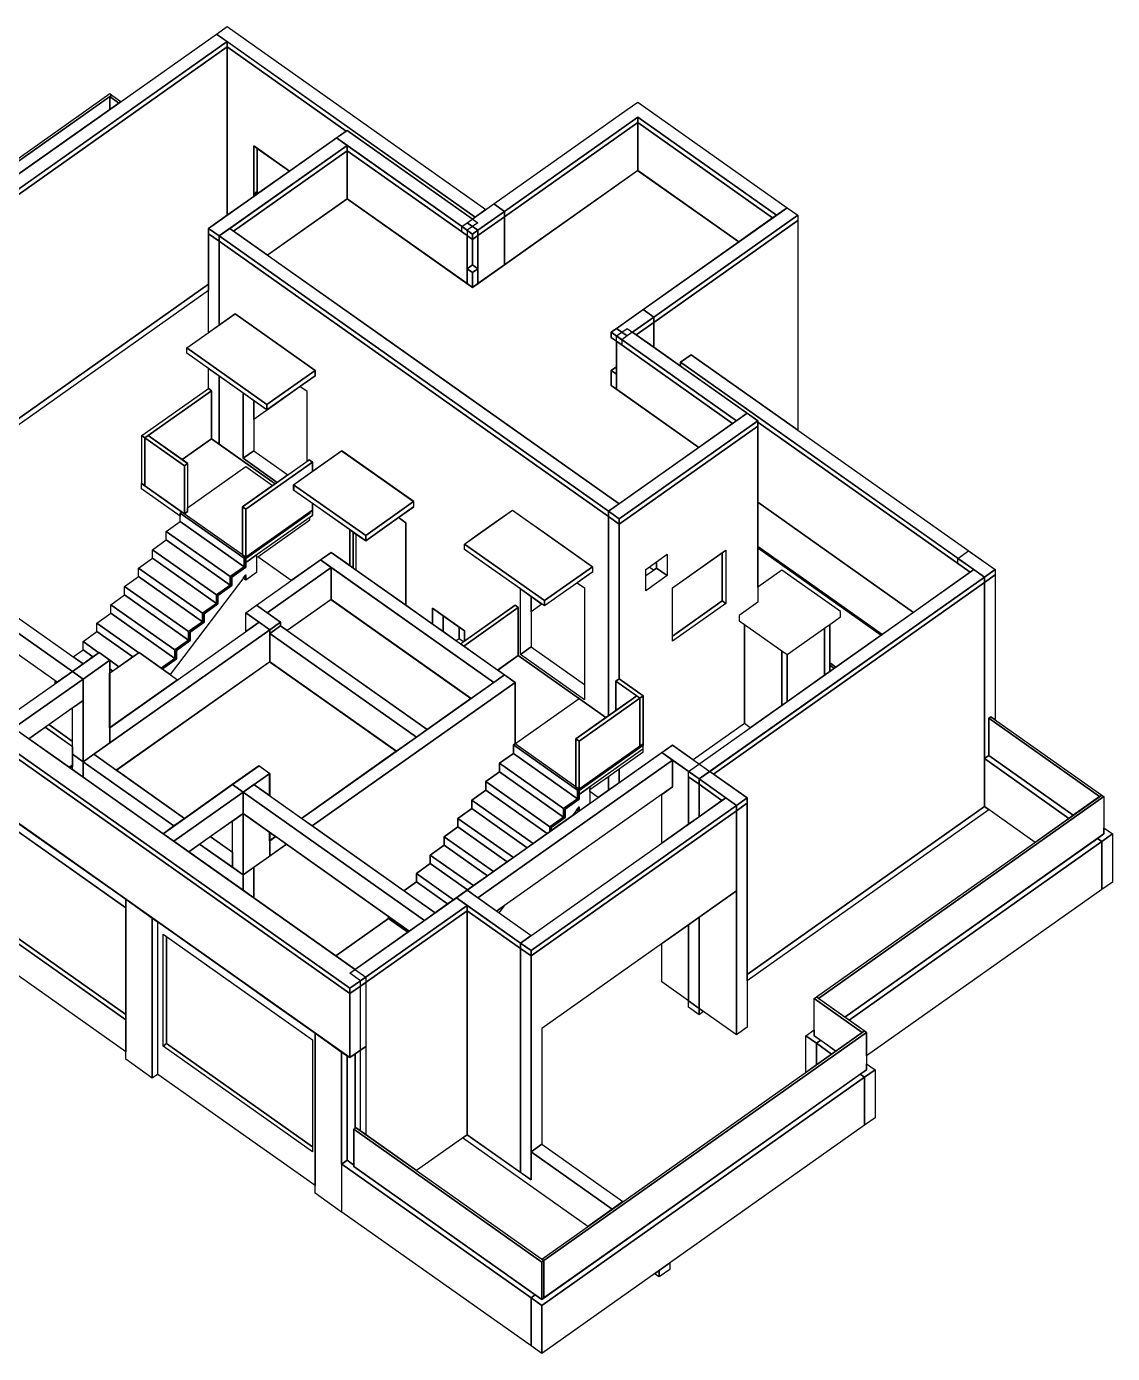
# Model space of a CAD drawing. Extents: x -283 to 36275, y 16165 to 44344.
# Drawn here: x 21879 to 36275, y 16553 to 34144 of the extents above; entities that cross this region are included whole.
import ezdxf

# ---------------------------------------------------------------- set-up
doc = ezdxf.new("R2010")
doc.units = 0
doc.header["$LTSCALE"] = 1000
doc.header["$MEASUREMENT"] = 0
doc.layers.add('AE-FLOR', color=151, linetype='CONTINUOUS')

msp = doc.modelspace()

# ---------------------------------------------------------------- linework, layer by layer
at = {"layer": 'AE-FLOR', "linetype": 'Continuous'}
for points in [[(24395.1838, 34043.6523), (24536.6052, 34143.6523), (27967.1138, 31717.9163), (27825.6925, 31617.9163)], [(20612.1625, 31368.6523), (24395.1838, 34043.6523), (24536.6052, 33943.6523), (20753.5839, 31268.6523)], [(20895.0052, 31368.6523), (24536.6052, 33943.6523), (24536.6052, 33872.9416), (20945.0052, 31333.2969)], [(21248.5583, 31118.6525), (20945.0052, 31333.2969), (24536.6052, 33872.9416), (24536.6052, 31642.1803), (24289.1179, 31467.1804), (24289.1179, 30728.0932), (21248.5583, 28578.0929)], [(26127.5955, 32767.1804), (26113.9916, 32757.5609), (24536.6052, 33872.9416), (24536.6052, 33943.6523), (27825.6925, 31617.9163), (27789.2964, 31592.1804)], [(24536.6052, 33872.9416), (26113.9916, 32757.5609), (25363.9916, 32227.2309), (24890.1586, 32562.2814), (24890.1586, 31892.1803), (24536.6052, 31642.1803)], [(20604.5175, 31574.0581), (22980.9702, 33254.464), (23009.2545, 33234.464), (20632.8018, 31554.0581)], [(20632.8018, 31554.0581), (22980.9702, 33214.464), (22980.9702, 33043.6523), (20753.5839, 31468.6523)], [(22980.9702, 33214.464), (23009.2545, 33234.464), (23130.0366, 33149.0581), (23101.7524, 33129.0581)], [(22980.9702, 33214.464), (23101.7524, 33129.0581), (22980.9702, 33043.6523)], [(29981.3274, 32942.1804), (28213.5604, 31692.1804), (28072.1391, 31792.1804), (29839.906, 33042.1804), (29981.3274, 33142.1804), (31961.2264, 31742.1804), (31819.805, 31642.1804)], [(28213.5604, 31692.1804), (29981.3274, 32942.1804), (29981.3274, 32871.4697), (28213.5604, 31621.4697)], [(29981.3274, 32871.4697), (29981.3274, 32942.1804), (31819.805, 31642.1804), (31769.805, 31606.8251)], [(25986.1741, 32667.1804), (26127.5955, 32767.1804), (27860.007, 31542.1804), (27718.5857, 31442.1804)], [(28213.5604, 31621.4697), (29981.3274, 32871.4697), (29981.3274, 32235.0736), (28508.1883, 31193.4069), (28213.5604, 30985.0736)], [(29981.3274, 32235.0736), (29981.3274, 32871.4697), (31769.805, 31606.8251), (31319.805, 31288.627)], [(24289.1179, 31467.1804), (25986.1741, 32667.1804), (26127.5955, 32567.1804), (24430.5392, 31367.1804)], [(24571.9606, 31467.1804), (26127.5955, 32567.1804), (26127.5955, 32496.4697), (24621.9606, 31431.825)], [(24890.1586, 32562.2814), (24937.5348, 32528.7814), (24937.5348, 31941.8853), (24925.1603, 31950.6354), (24911.7252, 31941.1354), (24911.7252, 31907.4303), (24890.1586, 31892.1803)], [(26127.5955, 32496.4697), (26127.5955, 32567.1804), (27718.5857, 31442.1804), (27718.5857, 31371.4697)], [(24621.9606, 31431.825), (26127.5955, 32496.4697), (26127.5955, 31860.0736), (25071.9606, 31113.627)], [(24937.5348, 31941.8853), (24937.5348, 32528.7814), (25363.9916, 32227.2309), (24948.9934, 31933.7828)], [(26127.5955, 31860.0736), (26127.5955, 32496.4697), (27718.5857, 31371.4697), (27718.5857, 30735.0736)], [(26730, 29940.4726), (25070, 31113.627), (26130, 31860.0736), (27790, 30685.0736), (28215, 30985.0736), (29980, 32235.0736), (31320, 31288.627), (29725, 30160.1714), (29630, 30092.1804), (29630, 30021.4697), (29700, 29971.4697), (29700, 29633.0633), (29630, 29583.0634), (29630, 29385.0752), (30790, 28563.6271), (29735, 27817.1804)], [(26730, 29940.4726), (25070, 31113.627), (26130, 31860.0736), (27790, 30685.0736), (28215, 30985.0736), (29980, 32235.0736), (31320, 31288.627), (29725, 30160.1714), (29630, 30092.1804), (29630, 30021.4697), (29700, 29971.4697), (29700, 29633.0633), (29630, 29583.0634), (29630, 29385.0752), (30790, 28563.6271), (29735, 27817.1804)], [(26730, 29940.4726), (25070, 31113.627), (26130, 31860.0736), (27790, 30685.0736), (28215, 30985.0736), (29980, 32235.0736), (31320, 31288.627), (29725, 30160.1714), (29630, 30092.1804), (29630, 30021.4697), (29700, 29971.4697), (29700, 29633.0633), (29630, 29583.0634), (29630, 29385.0752), (30790, 28563.6271), (29735, 27817.1804)], [(26730, 29940.4726), (25070, 31113.627), (26130, 31860.0736), (27790, 30685.0736), (28215, 30985.0736), (29980, 32235.0736), (31320, 31288.627), (29725, 30160.1714), (29630, 30092.1804), (29630, 30021.4697), (29700, 29971.4697), (29700, 29633.0633), (29630, 29583.0634), (29630, 29385.0752), (30790, 28563.6271), (29735, 27817.1804)], [(26730, 29940.4726), (25070, 31113.627), (26130, 31860.0736), (27790, 30685.0736), (28215, 30985.0736), (29980, 32235.0736), (31320, 31288.627), (29725, 30160.1714), (29630, 30092.1804), (29630, 30021.4697), (29700, 29971.4697), (29700, 29633.0633), (29630, 29583.0634), (29630, 29385.0752), (30790, 28563.6271), (29735, 27817.1804)], [(24911.7254, 31941.1353), (24925.1604, 31950.6353), (24948.9934, 31933.7828), (24935.5584, 31924.2828)], [(24911.7254, 31941.1352), (24935.5584, 31924.2828), (24911.7254, 31907.4303)], [(27718.5857, 31542.1804), (28072.1391, 31792.1804), (28213.5604, 31692.1804), (27860.007, 31442.1804)], [(27860.007, 31442.1804), (28213.5604, 31692.1804), (28213.5604, 31621.4697), (27860.007, 31371.4697)], [(30052.0381, 30392.1804), (31961.2264, 31742.1804), (32102.6477, 31642.1804), (30193.4594, 30292.1804)], [(27647.8751, 31492.1804), (27718.5857, 31542.1804), (27860.0071, 31442.1804), (27789.2964, 31392.1804)], [(27647.8751, 31421.4697), (27647.8751, 31492.1804), (27789.2964, 31392.1804), (27789.2964, 31321.4697)], [(27860.007, 31371.4697), (28213.5604, 31621.4697), (28213.5604, 30985.0736), (27860.007, 30735.0736)], [(30193.4594, 30292.1804), (32102.6477, 31642.1804), (32102.6477, 31571.4697), (30193.4594, 30221.4697)], [(30688.4342, 29793.6522), (30547.0129, 29693.6522), (30547.0129, 29642.1804), (30193.4594, 29892.1804), (30193.4594, 30221.4697), (32102.6477, 31571.4697), (32102.6477, 28793.6523)], [(24289.1179, 31396.4697), (24289.1179, 31467.1804), (24430.5392, 31367.1804), (24430.5392, 31296.4697)], [(24289.1179, 31396.4697), (24430.5392, 31296.4697), (24430.5392, 30183.2969), (24289.1179, 30083.2969)], [(24430.5392, 31367.1804), (24571.9606, 31467.1804), (29733.8399, 27817.1804), (29592.4186, 27717.1804)], [(24430.5392, 31296.4697), (24430.5392, 31367.1804), (29592.4186, 27717.1804), (29592.4186, 27646.4698)], [(27718.5857, 31371.4697), (27789.2964, 31321.4697), (27789.2964, 30983.0635), (27718.5857, 30933.0635)], [(27789.2964, 31392.1804), (27860.0071, 31442.1804), (27860.0071, 31371.4698), (27789.2964, 31321.4697)], [(27789.2964, 30983.0635), (27789.2964, 31321.4697), (27860.007, 31371.4696), (27860.007, 30933.0635)], [(28397.4083, 25804.4639), (28397.4083, 26440.86), (28354.9819, 26470.86), (27683.2303, 25995.86), (27683.2303, 26132.6873), (27258.9663, 26432.6873), (27258.9663, 26222.6367), (26905.4129, 26472.6367), (26905.4129, 27566.5707), (26811.4789, 27632.9921), (27011.4789, 27774.4134), (27011.4789, 27845.1241), (26056.8847, 28520.1241), (25667.9761, 28245.1242), (25667.9761, 28370.86), (25625.5497, 28400.86), (25597.2654, 28380.86), (25597.2654, 29304.7435), (25503.3314, 29371.1649), (25703.3314, 29512.5862), (25703.3314, 29583.2969), (24642.6712, 30333.2969), (24430.5392, 30183.2969), (24430.5392, 31296.4697), (29592.4186, 27646.4698), (29592.4186, 25005.8599), (29559.6117, 24982.662)], [(27718.5857, 30933.0635), (27789.2964, 30983.0635), (27860.007, 30933.0635), (27789.2965, 30883.0633)], [(27718.5857, 30735.0736), (27718.5857, 30933.0634), (27789.2965, 30883.0633), (27789.2965, 30685.0735)], [(27789.2965, 30883.0633), (27860.007, 30933.0633), (27860.007, 30735.0736), (27789.2965, 30685.0737)], [(21248.5583, 28578.0929), (24289.1179, 30728.0932), (24289.1179, 30643.2402), (21248.5583, 28493.2399)], [(24005, 29883.2969), (24645, 30333.2969), (25705, 29583.2969), (25065, 29133.2969)], [(24005, 29883.2969), (24645, 30333.2969), (25705, 29583.2969), (25065, 29133.2969)], [(24005, 29883.2969), (24645, 30333.2969), (25705, 29583.2969), (25065, 29133.2969)], [(24005, 29883.2969), (24645, 30333.2969), (25705, 29583.2969), (25065, 29133.2969)], [(24005, 29883.2969), (24645, 30333.2969), (25705, 29583.2969), (25065, 29133.2969)], [(29698.4847, 30142.1804), (30052.0381, 30392.1804), (30193.4594, 30292.1804), (29839.906, 30042.1804)], [(29910.6167, 30092.1804), (30193.4594, 30292.1804), (30193.4594, 30221.4697), (29960.6167, 30056.8251)], [(29627.7741, 30092.1804), (29698.4847, 30142.1804), (29839.9061, 30042.1804), (29769.1954, 29992.1804)], [(29627.7741, 30021.4697), (29627.7741, 30092.1804), (29769.1954, 29992.1804), (29769.1954, 29921.4697)], [(29698.4847, 30042.1804), (29839.906, 30142.1804), (31430.8962, 29017.1804), (31289.4749, 28917.1804)], [(29960.6167, 30056.8251), (30193.4594, 30221.4697), (30193.4594, 29892.1804)], [(29698.4847, 29971.4697), (29698.4847, 30042.1804), (31289.4749, 28917.1804), (31239.4749, 28881.8251)], [(29698.4847, 29335.0736), (29698.4847, 29971.4697), (31239.4749, 28881.8251), (30789.4749, 28563.6271)], [(24005, 29812.5862), (24005, 29883.2969), (25065, 29133.2969), (25065, 29062.5862)], [(24005, 29812.5862), (24005, 29883.2969), (25065, 29133.2969), (25065, 29062.5862)], [(24005, 29812.5862), (24005, 29883.2969), (25065, 29133.2969), (25065, 29062.5862)], [(24005, 29812.5862), (24005, 29883.2969), (25065, 29133.2969), (25065, 29062.5862)], [(24005, 29812.5862), (24005, 29883.2969), (25065, 29133.2969), (25065, 29062.5862)], [(30547.0129, 29693.6522), (30688.4342, 29793.6522), (34718.9428, 26943.6523), (34577.5215, 26843.6523)], [(24331.5443, 28679.4639), (24331.5443, 29315.86), (24289.1179, 29345.86), (24289.1179, 29612.5862), (24430.5392, 29512.5862), (24430.5392, 28609.4639)], [(25065, 29133.2969), (25705, 29583.2969), (25705, 29512.5862), (25065, 29062.5862)], [(29627.7742, 29583.0634), (29698.4847, 29633.0633), (29698.4847, 29533.0635)], [(29627.7742, 29385.0735), (29627.7742, 29583.0634), (29698.4847, 29533.0635), (29698.4847, 29335.0736)], [(31572.3176, 28897.9416), (31572.3176, 28917.1804), (30547.0129, 29642.1804), (30547.0129, 29693.6522), (34436.1001, 26943.6523), (34386.1001, 26908.2969)], [(24430.5392, 28609.4639), (24430.5392, 29512.5862), (24748.7372, 29287.5862), (24748.7372, 28419.8546), (25200.5747, 28100.3573), (25175.5497, 28082.662)], [(23405.2344, 28720.86), (24289.1179, 29345.86), (24331.5443, 29315.86), (23447.6608, 28690.86)], [(23490.0872, 28720.86), (24331.5443, 29315.86), (24331.5443, 28679.4639), (23940.0872, 28402.662)], [(24748.7372, 29287.5862), (24890.1586, 29187.5862), (24890.1586, 28519.8546), (24748.7372, 28419.8546)], [(24890.1586, 29187.5862), (25066.9353, 29062.5862), (25503.3314, 29371.1649), (25505.5342, 29369.6072), (24890.1586, 28934.471)], [(17960.5122, 28793.6522), (18101.9336, 28893.6522), (22627.4226, 25693.6482), (22486.0012, 25593.6482)], [(29592.4186, 27717.1804), (31430.8962, 29017.1804), (31572.3176, 28917.1804), (29733.8399, 27617.1804)], [(29733.8399, 27617.1804), (31572.3176, 28917.1804), (31572.3176, 28846.4698), (29733.8399, 27546.4698)], [(31572.3176, 27837.2815), (31572.3176, 28897.9416), (34386.1001, 26908.2969), (33636.1001, 26377.9668)], [(17960.5122, 28510.8095), (17960.5122, 28793.6522), (22485.9956, 25593.6522), (22285.9956, 25452.2308)], [(23405.2344, 28084.4639), (23405.2344, 28720.86), (23447.6608, 28690.86), (23447.6608, 28054.4639)], [(23447.6608, 28690.86), (23490.0872, 28720.86), (24013.3462, 28350.86), (23970.9198, 28320.86)], [(23447.6608, 28054.4639), (23447.6608, 28690.86), (23970.9198, 28320.86), (23970.9198, 27684.4639)], [(23970, 27684.4639), (24015, 27714.4639), (24015, 28350.86), (23940, 28402.662), (24330, 28679.4639), (25175, 28082.662), (24740, 27775.86), (24740, 27139.4639)], [(23970, 27684.4639), (24015, 27714.4639), (24015, 28350.86), (23940, 28402.662), (24330, 28679.4639), (25175, 28082.662), (24740, 27775.86), (24740, 27139.4639)], [(23970, 27684.4639), (24015, 27714.4639), (24015, 28350.86), (23940, 28402.662), (24330, 28679.4639), (25175, 28082.662), (24740, 27775.86), (24740, 27139.4639)], [(23970, 27684.4639), (24015, 27714.4639), (24015, 28350.86), (23940, 28402.662), (24330, 28679.4639), (25175, 28082.662), (24740, 27775.86), (24740, 27139.4639)], [(23970, 27684.4639), (24015, 27714.4639), (24015, 28350.86), (23940, 28402.662), (24330, 28679.4639), (25175, 28082.662), (24740, 27775.86), (24740, 27139.4639)], [(29733.8399, 24303.3978), (30052.0381, 24528.3979), (30052.0381, 25270.86), (29733.8399, 25495.8601), (29733.8399, 27546.4698), (31572.3176, 28846.4698), (31572.3176, 26513.0244), (31324.8303, 26338.0244), (31324.8303, 26267.3067), (31395.5409, 26217.3067), (31395.5409, 24903.0932), (30717.1138, 24423.3727), (30440.9465, 24618.6525), (29733.8399, 24118.6521)], [(24748.7372, 28419.8546), (24890.1586, 28519.8546), (25341.996, 28200.3573), (25200.5747, 28100.3573)], [(25420, 28070.1241), (26055, 28520.1241), (27010, 27845.1241), (26375, 27395.1241)], [(25420, 28070.1241), (26055, 28520.1241), (27010, 27845.1241), (26375, 27395.1241)], [(25420, 28070.1241), (26055, 28520.1241), (27010, 27845.1241), (26375, 27395.1241)], [(25420, 28070.1241), (26055, 28520.1241), (27010, 27845.1241), (26375, 27395.1241)], [(25420, 28070.1241), (26055, 28520.1241), (27010, 27845.1241), (26375, 27395.1241)], [(23970.9198, 28320.86), (24013.3462, 28350.86), (24013.3462, 27714.4639), (23970.9198, 27684.4639)], [(24741.6662, 27775.86), (25625.5497, 28400.86), (25667.9761, 28370.86), (24784.0926, 27745.86)], [(24784.0926, 27745.86), (25667.9761, 28370.86), (25667.9761, 28245.1242), (25420.4886, 28070.1241), (25420.4886, 27999.4134), (25667.9761, 27824.4134), (25667.9761, 27734.4639), (24784.0926, 27109.4639)], [(16687.72, 28093.6522), (16899.852, 28243.6522), (26375.0829, 21543.6522), (26162.9508, 21393.6522)], [(23914.3513, 27694.4639), (23935.5645, 27709.4639), (23970.9198, 27684.4639), (24013.3462, 27714.4639), (24013.3462, 27764.4639), (24784.0926, 28309.4639), (25140.1943, 28057.662), (24741.6662, 27775.86), (24741.6662, 27139.4639), (24784.0926, 27109.4639), (24762.8794, 27094.4639)], [(16687.72, 28022.9415), (16687.72, 28093.6522), (26162.9508, 21393.6522), (26162.9508, 21322.9415)], [(16687.72, 27174.4134), (16687.72, 28022.9415), (26162.9508, 21322.9415), (26162.9508, 20474.4134)], [(23405, 28013.7532), (23405, 28084.4639), (23935, 27709.4639), (23915, 27694.4639), (23915, 27653.7532)], [(23405, 28013.7532), (23405, 28084.4639), (23935, 27709.4639), (23915, 27694.4639), (23915, 27653.7532)], [(23405, 28013.7532), (23405, 28084.4639), (23935, 27709.4639), (23915, 27694.4639), (23915, 27653.7532)], [(23405, 28013.7532), (23405, 28084.4639), (23935, 27709.4639), (23915, 27694.4639), (23915, 27653.7532)], [(23405, 28013.7532), (23405, 28084.4639), (23935, 27709.4639), (23915, 27694.4639), (23915, 27653.7532)], [(25420, 27999.4134), (25420, 28070.1241), (26375, 27395.1241), (26375, 27324.4134)], [(25420, 27999.4134), (25420, 28070.1241), (26375, 27395.1241), (26375, 27324.4134)], [(25420, 27999.4134), (25420, 28070.1241), (26375, 27395.1241), (26375, 27324.4134)], [(25420, 27999.4134), (25420, 28070.1241), (26375, 27395.1241), (26375, 27324.4134)], [(25420, 27999.4134), (25420, 28070.1241), (26375, 27395.1241), (26375, 27324.4134)], [(24942.9776, 27115.7465), (25632.6207, 27603.3979), (25632.6207, 27638.7532), (25667.9761, 27663.7532), (25667.9761, 27824.4134), (26162.9508, 27474.4134), (26162.9508, 26997.6367), (25915.4634, 27172.6368), (25388.9943, 26800.3669)], [(26375, 27395.1241), (27010, 27845.1241), (27010, 27774.4134), (26375, 27324.4134)], [(26375, 27395.1241), (27010, 27845.1241), (27010, 27774.4134), (26375, 27324.4134)], [(26375, 27395.1241), (27010, 27845.1241), (27010, 27774.4134), (26375, 27324.4134)], [(26375, 27395.1241), (27010, 27845.1241), (27010, 27774.4134), (26375, 27324.4134)], [(26375, 27395.1241), (27010, 27845.1241), (27010, 27774.4134), (26375, 27324.4134)], [(31572.3176, 27250.3854), (31572.3176, 27837.2815), (33636.1001, 26377.9668), (33221.1019, 26084.5188)], [(23663.4829, 25638.2507), (23843.6406, 25765.6414), (23843.6406, 25878.7785), (24027.4884, 26008.7785), (24027.4884, 26121.9156), (24211.3361, 26251.9156), (24211.3361, 26365.0526), (24395.1839, 26495.0526), (24395.1839, 26608.1897), (24579.0316, 26738.1897), (24579.0316, 26851.3268), (24762.8794, 26981.3268), (24762.8794, 27094.4639), (25632.6207, 27709.4639), (25632.6207, 27688.2507), (24784.0926, 27088.2507), (24784.0926, 26975.1136), (24600.2448, 26845.1136), (24600.2448, 26731.9765), (24416.3971, 26601.9765), (24416.3971, 26488.8394), (24232.5493, 26358.8394), (24232.5493, 26245.7024), (24048.7016, 26115.7024), (24048.7016, 26002.5653), (23864.8538, 25872.5653), (23864.8538, 25759.4282), (23681.006, 25629.4282), (23681.006, 25625.86)], [(23914.3513, 27581.3268), (23914.3513, 27694.4639), (24762.8794, 27094.4639), (24762.8794, 26981.3268)], [(24741.6662, 27139.4639), (24741.6662, 27775.86), (24784.0926, 27745.86), (24784.0926, 27109.4639)], [(24785, 27109.4639), (25670, 27734.4639), (25670, 27663.7532), (24785, 27038.7532)], [(24785, 27109.4639), (25670, 27734.4639), (25670, 27663.7532), (24785, 27038.7532)], [(24785, 27109.4639), (25670, 27734.4639), (25670, 27663.7532), (24785, 27038.7532)], [(24785, 27109.4639), (25670, 27734.4639), (25670, 27663.7532), (24785, 27038.7532)], [(24785, 27109.4639), (25670, 27734.4639), (25670, 27663.7532), (24785, 27038.7532)], [(26210.3269, 26964.1367), (26210.3269, 27440.9134), (26375.0828, 27324.4134), (26811.4789, 27632.9921), (26905.4129, 27566.5707), (26905.4129, 26472.6367)], [(28425.6924, 25819.8547), (28425.6924, 26687.5863), (28001.3968, 26987.6086), (27683.2303, 27212.5863), (27683.2303, 27283.2969), (27853.0366, 27403.3681), (28135.5707, 27603.1499), (28319.6264, 27733.2969), (28488.827, 27613.6541), (28779.2458, 27408.297), (29370.6442, 26990.1151), (29380.2866, 26983.2969), (29380.2866, 26912.5863), (29333.1975, 26879.2892), (29180.2866, 26771.1649), (29274.2206, 26704.7436), (29274.2206, 25219.8547)], [(27685, 27283.2969), (28320, 27733.2969), (29380, 26983.2969), (28745, 26533.2969)], [(27685, 27283.2969), (28320, 27733.2969), (29380, 26983.2969), (28745, 26533.2969)], [(27685, 27283.2969), (28320, 27733.2969), (29380, 26983.2969), (28745, 26533.2969)], [(27685, 27283.2969), (28320, 27733.2969), (29380, 26983.2969), (28745, 26533.2969)], [(27685, 27283.2969), (28320, 27733.2969), (29380, 26983.2969), (28745, 26533.2969)], [(29592.4186, 27646.4698), (29592.4186, 27717.1804), (29733.8399, 27617.1804), (29733.8399, 27546.4698)], [(29592.4186, 27646.4698), (29733.8399, 27546.4698), (29733.8399, 25495.8601), (29691.4135, 25465.8601), (29691.4135, 25075.8599), (29592.4186, 25005.8599)], [(23730.5035, 27451.3268), (23914.3513, 27581.3268), (24762.8794, 26981.3268), (24579.0316, 26851.3268)], [(23730.5035, 27338.1897), (23730.5035, 27451.3268), (24579.0316, 26851.3268), (24579.0316, 26738.1897)], [(26162.9508, 26997.6367), (26162.9508, 27474.4134), (26210.3269, 27440.9134), (26210.3269, 26964.1367)], [(23546.6557, 27208.1897), (23730.5035, 27338.1897), (24579.0316, 26738.1897), (24395.1839, 26608.1897)], [(26210.3269, 26964.1367), (26210.3269, 27440.9134), (26245.6823, 27415.9134), (26245.6823, 26939.1367)], [(27685, 27212.5863), (27685, 27283.2969), (28745, 26533.2969), (28745, 26462.5863)], [(27685, 27212.5863), (27685, 27283.2969), (28745, 26533.2969), (28745, 26462.5863)], [(27685, 27212.5863), (27685, 27283.2969), (28745, 26533.2969), (28745, 26462.5863)], [(27685, 27212.5863), (27685, 27283.2969), (28745, 26533.2969), (28745, 26462.5863)], [(27685, 27212.5863), (27685, 27283.2969), (28745, 26533.2969), (28745, 26462.5863)], [(23362.808, 26965.0526), (23546.6557, 27095.0526), (24395.1839, 26495.0526), (24211.3361, 26365.0526)], [(23546.6557, 27095.0526), (23546.6557, 27208.1897), (24395.1839, 26608.1897), (24395.1839, 26495.0526)], [(23681.006, 25625.86), (23681.006, 25629.4282), (23864.8538, 25759.4282), (23864.8538, 25872.5653), (24048.7016, 26002.5653), (24048.7016, 26115.7024), (24232.5493, 26245.7024), (24232.5493, 26358.8394), (24416.3971, 26488.8394), (24416.3971, 26601.9765), (24600.2448, 26731.9765), (24600.2448, 26845.1136), (24784.0926, 26975.1136), (24784.0926, 27038.7532), (24925.514, 27138.7532), (24925.514, 26905.408), (24784.0926, 26805.408), (24784.0926, 26875.4812), (23784.0813, 25552.9748)], [(23681.006, 25625.86), (23681.006, 25629.4282), (23864.8538, 25759.4282), (23864.8538, 25872.5653), (24048.7016, 26002.5653), (24048.7016, 26115.7024), (24232.5493, 26245.7024), (24232.5493, 26358.8394), (24416.3971, 26488.8394), (24416.3971, 26601.9765), (24600.2448, 26731.9765), (24600.2448, 26845.1136), (24784.0926, 26975.1136), (24784.0926, 27038.7532), (24925.514, 27138.7532), (24925.514, 26905.408), (24784.0926, 26805.408), (24784.0926, 26875.4812), (23784.0813, 25552.9748)], [(23681.006, 25625.86), (23681.006, 25629.4282), (23864.8538, 25759.4282), (23864.8538, 25872.5653), (24048.7016, 26002.5653), (24048.7016, 26115.7024), (24232.5493, 26245.7024), (24232.5493, 26358.8394), (24416.3971, 26488.8394), (24416.3971, 26601.9765), (24600.2448, 26731.9765), (24600.2448, 26845.1136), (24784.0926, 26975.1136), (24784.0926, 27038.7532), (24925.514, 27138.7532), (24925.514, 26905.408), (24784.0926, 26805.408), (24784.0926, 26875.4812), (23784.0813, 25552.9748)], [(23681.006, 25625.86), (23681.006, 25629.4282), (23864.8538, 25759.4282), (23864.8538, 25872.5653), (24048.7016, 26002.5653), (24048.7016, 26115.7024), (24232.5493, 26245.7024), (24232.5493, 26358.8394), (24416.3971, 26488.8394), (24416.3971, 26601.9765), (24600.2448, 26731.9765), (24600.2448, 26845.1136), (24784.0926, 26975.1136), (24784.0926, 27038.7532), (24925.514, 27138.7532), (24925.514, 26905.408), (24784.0926, 26805.408), (24784.0926, 26875.4812), (23784.0813, 25552.9748)], [(23681.006, 25625.86), (23681.006, 25629.4282), (23864.8538, 25759.4282), (23864.8538, 25872.5653), (24048.7016, 26002.5653), (24048.7016, 26115.7024), (24232.5493, 26245.7024), (24232.5493, 26358.8394), (24416.3971, 26488.8394), (24416.3971, 26601.9765), (24600.2448, 26731.9765), (24600.2448, 26845.1136), (24784.0926, 26975.1136), (24784.0926, 27038.7532), (24925.514, 27138.7532), (24925.514, 26905.408), (24784.0926, 26805.408), (24784.0926, 26875.4812), (23784.0813, 25552.9748)], [(25774.042, 27072.6368), (25915.4634, 27172.6368), (28213.5604, 25547.6367), (28072.1391, 25447.6367)], [(30087.3933, 26947.9416), (30370.236, 27147.9416), (30370.236, 26865.1343), (30087.3933, 26665.1343)], [(30228.8147, 26965.1343), (30228.8147, 27047.9416), (30370.236, 27147.9416), (30370.236, 26865.1343)], [(30440.9467, 26702.9669), (31148.0535, 27202.9669), (31148.0535, 26495.8955), (30440.9467, 25995.8955)], [(30440.9467, 26702.9669), (31100.6774, 27169.4669), (31100.6774, 26529.3955), (30440.9467, 26062.8955)], [(31100.6774, 26529.3955), (31100.6774, 27169.4669), (31148.0535, 27202.9669), (31148.0535, 26495.8955)], [(31572.3176, 27231.3854), (31572.3176, 27250.3854), (33221.1019, 26084.5188), (33207.6669, 26075.0188)], [(32526.9117, 25707.8926), (32526.9117, 26217.3067), (32668.3331, 26317.3067), (32668.3331, 26388.0245), (31890.5157, 26938.0244), (31572.3176, 26713.0244), (31572.3176, 27231.3854), (33207.6669, 26075.0188), (32607.6919, 25650.7724)], [(34223.9678, 27093.6525), (34365.3891, 27193.6525), (34718.9425, 26943.6525), (34577.5212, 26843.6525)], [(34223.9678, 27022.9418), (34223.9678, 27093.6525), (34436.1001, 26943.6523), (34386.1001, 26908.2969)], [(23362.808, 26851.9156), (23362.808, 26965.0526), (24211.3361, 26365.0526), (24211.3361, 26251.9156)], [(24925.5139, 26472.6367), (25774.042, 27072.6368), (25915.4634, 26972.6368), (25066.9352, 26372.6367)], [(25243.7129, 26198.1387), (25243.7119, 26247.6367), (25066.9352, 26372.6367), (25915.4634, 26972.6368), (25915.4634, 26548.3727), (25331.9353, 26135.756)], [(25915.4634, 26548.3727), (25915.4634, 26972.6368), (28072.1391, 25447.6367), (27772.1391, 25235.5047)], [(28745, 26533.2969), (29380, 26983.2969), (29380, 26912.5863), (28745, 26462.5863)], [(28745, 26533.2969), (29380, 26983.2969), (29380, 26912.5863), (28745, 26462.5863)], [(28745, 26533.2969), (29380, 26983.2969), (29380, 26912.5863), (28745, 26462.5863)], [(28745, 26533.2969), (29380, 26983.2969), (29380, 26912.5863), (28745, 26462.5863)], [(28745, 26533.2969), (29380, 26983.2969), (29380, 26912.5863), (28745, 26462.5863)], [(30087.3933, 26865.1343), (30228.8147, 26965.1343), (30370.236, 26865.1343), (30087.3933, 26665.1343)], [(30130.9012, 26978.7063), (30228.8147, 27047.9416), (30228.8147, 26965.1343), (30189.4549, 26937.3027)], [(30653.0788, 24268.6523), (34436.1001, 26943.6523), (34577.5215, 26843.6523), (30794.5002, 24168.6523)], [(34577.5212, 26843.6525), (34718.9425, 26943.6525), (34718.9425, 26872.9414), (34577.5215, 26772.9416)], [(34577.5215, 26843.6523), (34718.9428, 26943.6523), (34718.9428, 26872.9416), (34577.5215, 26772.9416)], [(23178.9602, 26721.9156), (23362.808, 26851.9156), (24211.3361, 26251.9156), (24027.4884, 26121.9156)], [(24749.567, 26829.8213), (24784.0926, 26875.4812), (24784.0926, 26805.408)], [(24749.567, 26829.8213), (24784.0926, 26875.4812), (24784.0926, 26805.408)], [(24749.567, 26829.8213), (24784.0926, 26875.4812), (24784.0926, 26805.408)], [(24749.567, 26829.8213), (24784.0926, 26875.4812), (24784.0926, 26805.408)], [(24749.567, 26829.8213), (24784.0926, 26875.4812), (24784.0926, 26805.408)], [(30935.9215, 24268.6523), (34577.5215, 26843.6523), (34577.5215, 26772.9416), (30985.9215, 24233.2969)], [(31430.8963, 23918.6523), (30985.9215, 24233.2969), (34577.5215, 26772.9416), (34577.5215, 23803.0931), (31430.8963, 21578.0931)], [(34577.5215, 26772.9416), (34718.9428, 26872.9416), (34718.9428, 24954.464), (34662.3743, 24994.464), (34634.09, 24974.464), (34634.09, 24479.4892), (34577.5215, 24439.4892)], [(22995.1125, 26478.7785), (23178.9602, 26608.7785), (24027.4884, 26008.7785), (23843.6406, 25878.7785)], [(23178.9602, 26608.7785), (23178.9602, 26721.9156), (24027.4884, 26121.9156), (24027.4884, 26008.7785)], [(28425.6924, 26687.5863), (28567.1138, 26587.5863), (28567.1138, 25919.8547), (28425.6924, 25819.8547)], [(28567.1138, 26587.5863), (28710.738, 26486.0286), (28567.1138, 26384.471)], [(22995.1125, 26365.6414), (22995.1125, 26478.7785), (23843.6406, 25878.7785), (23843.6406, 25765.6414)], [(24784.0925, 26372.6367), (24925.5138, 26472.6367), (25243.7119, 26247.6367), (25102.2906, 26147.6367)], [(25330, 26135.756), (25915, 26548.3727), (27770, 25235.5047), (27190, 24822.888)], [(25330, 26135.756), (25915, 26548.3727), (27770, 25235.5047), (27190, 24822.888)], [(25330, 26135.756), (25915, 26548.3727), (27770, 25235.5047), (27190, 24822.888)], [(25330, 26135.756), (25915, 26548.3727), (27770, 25235.5047), (27190, 24822.888)], [(25330, 26135.756), (25915, 26548.3727), (27770, 25235.5047), (27190, 24822.888)], [(27258.9663, 26222.6367), (27258.9663, 26432.6873), (27400.3876, 26332.6873), (27400.3876, 26122.6367)], [(27631.4537, 25959.2484), (28354.9819, 26470.86), (28397.4083, 26440.86), (27673.8801, 25929.2484)], [(27673.8801, 25929.2484), (28397.4083, 26440.86), (28397.4083, 25804.4639), (28123.8801, 25611.0503)], [(30440.9467, 26062.8955), (31100.6774, 26529.3955), (31148.0535, 26495.8955), (30440.9467, 25995.8955)], [(23369.879, 25845.8601), (23366.1889, 25843.2507), (22811.2647, 26235.6414), (22995.1125, 26365.6414), (23843.6406, 25765.6414), (23663.4829, 25638.2507)], [(22811.2647, 26122.5043), (22811.2647, 26235.6414), (23366.1889, 25843.2507), (23286.1889, 25786.6822)], [(22980.9755, 24847.6404), (24960.8692, 26247.6367), (25102.2906, 26147.6367), (22980.9755, 24647.6404)], [(24784.0925, 26372.6367), (24960.8692, 26247.6367), (24784.0925, 26122.6367)], [(25102.2906, 26147.6367), (25243.7119, 26247.6367), (25243.7119, 26198.138), (25102.2915, 26098.1387), (25102.2915, 25723.3733)], [(27400.3876, 26122.6367), (27400.3876, 26332.6873), (27612.5197, 26182.6873), (27612.5197, 26028.0931), (27573.3061, 26000.3649)], [(31395.5409, 24903.0931), (31395.5409, 26217.3067), (31890.5156, 25867.3067), (31890.5156, 25143.6522), (31472.9273, 24848.3727)], [(32456.2011, 26167.3067), (32526.9117, 26217.3067), (32526.9117, 25593.6522), (32456.2011, 25543.6522)], [(22980.9755, 25742.5007), (22980.9755, 25743.6486), (22839.5541, 25843.6486), (22838.7424, 25843.0746), (22627.4169, 25992.5043), (22811.2647, 26122.5043), (23286.1889, 25786.6822), (23102.3411, 25656.6822)], [(22768.8382, 24497.6367), (25102.2906, 26147.6367), (25102.2906, 25723.3727), (23068.8382, 24285.5047)], [(25102.2915, 26098.1387), (25243.7129, 26198.1387), (27188.611, 24822.888), (27047.1896, 24722.888)], [(25102.2915, 26098.1387), (25243.7129, 26198.1387), (27188.611, 24822.888), (27047.1896, 24722.888)], [(25102.2915, 26098.1387), (25243.7129, 26198.1387), (27188.611, 24822.888), (27047.1896, 24722.888)], [(25102.2915, 26098.1387), (25243.7129, 26198.1387), (27188.611, 24822.888), (27047.1896, 24722.888)], [(25102.2915, 26098.1387), (25243.7129, 26198.1387), (27188.611, 24822.888), (27047.1896, 24722.888)], [(25102.2915, 25723.3721), (25102.2915, 26098.1387), (27047.1896, 24722.888), (26782.1896, 24535.5047)], [(27612.5197, 26028.0931), (27612.5197, 26182.6873), (27683.2303, 26132.6873), (27683.2303, 25995.86), (27670.6673, 25986.9765)], [(31961.2263, 25817.3067), (32456.2011, 26167.3067), (32456.2011, 25543.6522), (31961.2263, 25193.6522)], [(22496.0966, 25786.5097), (22627.4169, 25879.3672), (22758.7424, 25786.5061), (22627.4221, 25693.6486)], [(22627.4169, 25879.3672), (22627.4169, 25992.5043), (22838.7424, 25843.0746), (22758.7424, 25786.5061)], [(28425.6924, 25819.8547), (28567.1138, 25919.8547), (29274.2206, 25419.8547), (29274.2206, 25219.8547)], [(31890.5156, 25867.3067), (31961.2263, 25817.3067), (31961.2263, 25193.6522), (31890.5156, 25143.6522)], [(22486.0007, 25593.6486), (22839.5541, 25843.6486), (22980.9755, 25743.6486), (22627.4221, 25493.6486)], [(22627.4221, 25493.6486), (22980.9755, 25743.6486), (22980.9755, 24647.6404), (22627.4221, 24397.6404)], [(22980, 25570.8637), (23370, 25845.8601), (23880, 25484.2484), (22980, 24847.6404)], [(22980, 25570.8637), (23370, 25845.8601), (23880, 25484.2484), (22980, 24847.6404)], [(22980, 25570.8637), (23370, 25845.8601), (23880, 25484.2484), (22980, 24847.6404)], [(22980, 25570.8637), (23370, 25845.8601), (23880, 25484.2484), (22980, 24847.6404)], [(22980, 25570.8637), (23370, 25845.8601), (23880, 25484.2484), (22980, 24847.6404)], [(22980.9755, 25629.3636), (22980.9755, 25742.5007), (23102.3411, 25656.6822), (23022.3411, 25600.1137)], [(23070, 24285.5047), (25100, 25723.3733), (25215, 25643.3727), (26780, 24535.5047), (25525, 23645.6445), (25100, 23943.6486), (25100, 24243.6486), (24960, 24343.6486), (24605, 24093.6486), (23975, 23645.6405)], [(23070, 24285.5047), (25100, 25723.3733), (25215, 25643.3727), (26780, 24535.5047), (25525, 23645.6445), (25100, 23943.6486), (25100, 24243.6486), (24960, 24343.6486), (24605, 24093.6486), (23975, 23645.6405)], [(23070, 24285.5047), (25100, 25723.3733), (25215, 25643.3727), (26780, 24535.5047), (25525, 23645.6445), (25100, 23943.6486), (25100, 24243.6486), (24960, 24343.6486), (24605, 24093.6486), (23975, 23645.6405)], [(23070, 24285.5047), (25100, 25723.3733), (25215, 25643.3727), (26780, 24535.5047), (25525, 23645.6445), (25100, 23943.6486), (25100, 24243.6486), (24960, 24343.6486), (24605, 24093.6486), (23975, 23645.6405)], [(23070, 24285.5047), (25100, 25723.3733), (25215, 25643.3727), (26780, 24535.5047), (25525, 23645.6445), (25100, 23943.6486), (25100, 24243.6486), (24960, 24343.6486), (24605, 24093.6486), (23975, 23645.6405)], [(28355, 24634.464), (28355, 25447.6367), (28125, 25611.0503), (28395, 25804.4639), (29560, 24982.662), (29160, 24700.86), (29160, 24064.4639)], [(28355, 24634.464), (28355, 25447.6367), (28125, 25611.0503), (28395, 25804.4639), (29560, 24982.662), (29160, 24700.86), (29160, 24064.4639)], [(28355, 24634.464), (28355, 25447.6367), (28125, 25611.0503), (28395, 25804.4639), (29560, 24982.662), (29160, 24700.86), (29160, 24064.4639)], [(28355, 24634.464), (28355, 25447.6367), (28125, 25611.0503), (28395, 25804.4639), (29560, 24982.662), (29160, 24700.86), (29160, 24064.4639)], [(28355, 24634.464), (28355, 25447.6367), (28125, 25611.0503), (28395, 25804.4639), (29560, 24982.662), (29160, 24700.86), (29160, 24064.4639)], [(32526.9117, 25677.3926), (32526.9117, 25707.8926), (32607.6919, 25650.7724), (32586.1251, 25635.5224)], [(21566.7568, 24943.6522), (22485.9956, 25593.6522), (22627.417, 25493.6522), (21708.1782, 24843.6522)], [(22980.9755, 25629.3636), (23022.3411, 25600.1137), (22980.9755, 25570.8637)], [(25523.7372, 23645.6445), (28213.5604, 25547.6367), (28354.9818, 25447.6367), (25665.1586, 23545.6445)], [(32526.9117, 25677.3926), (32586.1251, 25635.5224), (32526.9117, 25593.6522)], [(21708.1782, 24843.6522), (22627.417, 25493.6522), (22627.417, 25210.8095), (21908.1782, 24702.2308)], [(22259.7214, 25470.8095), (22285.9956, 25452.2308), (22259.7214, 25433.6522)], [(22486.0007, 24497.6331), (22486.0007, 25110.8131), (22627.417, 25210.8095), (22627.417, 25493.5426), (22627.4221, 25493.6486), (22627.4221, 24397.6331)], [(25665.1586, 23545.6445), (28354.9818, 25447.6367), (28354.9818, 24634.4639), (28333.7687, 24619.4639), (28333.7687, 24506.3268), (28149.9209, 24376.3268), (28149.9209, 24263.1897), (27966.0731, 24133.1897), (27966.0731, 24020.0526), (27782.2254, 23890.0526), (27782.2254, 23776.9156), (27598.3776, 23646.9156), (27598.3776, 23533.7785), (27414.5298, 23403.7785), (27414.5298, 23290.6414), (27230.6821, 23160.6414), (27230.6821, 23047.5043), (27046.8343, 22917.5043), (27046.8343, 22804.3672), (26880.1586, 22686.5097)], [(29691.4135, 25465.8601), (29733.8399, 25495.8601), (30052.0381, 25270.86), (30009.6117, 25240.86)], [(29691.4135, 25465.8601), (29967.1853, 25270.86), (29691.4135, 25075.8599)], [(28333.7687, 24619.4639), (29203.51, 25234.4639), (29559.6117, 24982.662), (29161.0836, 24700.86), (29161.0836, 24064.4639), (29203.51, 24034.4639), (29182.2968, 24019.4639)], [(29161.0836, 24700.86), (29967.1853, 25270.86), (30009.6117, 25240.86), (29203.51, 24670.86)], [(29203.51, 24670.86), (30009.6117, 25240.86), (30009.6117, 24604.4639), (29203.51, 24034.4639)], [(30009.6117, 25240.86), (30052.0381, 25270.86), (30052.0381, 24634.4639), (30009.6117, 24604.4639)], [(19798.9898, 24862.2814), (19798.9898, 23377.3925), (19728.2791, 23427.3925), (19728.2791, 25024.4134), (22033.6615, 23394.2619), (23193.1023, 22574.4134), (23193.1023, 22462.2814)], [(22175, 24890.8347), (22485, 25110.8131), (22485, 24670.8564)], [(22175, 24890.8347), (22485, 25110.8131), (22485, 24670.8564)], [(22175, 24890.8347), (22485, 25110.8131), (22485, 24670.8564)], [(22175, 24890.8347), (22485, 25110.8131), (22485, 24670.8564)], [(22175, 24890.8347), (22485, 25110.8131), (22485, 24670.8564)], [(34634.09, 24974.464), (34662.3743, 24994.464), (36133.1564, 23954.464), (36104.8721, 23934.464)], [(19846.4468, 23410.8353), (19846.366, 23410.8925), (19846.366, 24828.7814), (23087.3356, 22537.0698), (23193.1023, 22462.2814), (23193.1023, 21044.3925)], [(21908.1782, 24702.2308), (22124.9043, 24855.4794), (22486.0007, 24600.1457), (22486.0007, 24497.6404), (22485.9955, 24353.093), (22443.9645, 24323.3726)], [(22125, 24855.4794), (22175, 24890.8347), (22485, 24670.8564), (22485, 24600.1457)], [(22125, 24855.4794), (22175, 24890.8347), (22485, 24670.8564), (22485, 24600.1457)], [(22125, 24855.4794), (22175, 24890.8347), (22485, 24670.8564), (22485, 24600.1457)], [(22125, 24855.4794), (22175, 24890.8347), (22485, 24670.8564), (22485, 24600.1457)], [(22125, 24855.4794), (22175, 24890.8347), (22485, 24670.8564), (22485, 24600.1457)], [(34634.09, 24479.4892), (34634.09, 24974.464), (36104.8721, 23934.464), (35754.8721, 23686.9766)], [(28814.6013, 23533.1897), (28998.449, 23663.1897), (28998.449, 23776.3268), (29182.2968, 23906.3268), (29182.2968, 24019.4639), (30052.0381, 24634.4639), (30052.0381, 24613.2507), (29203.51, 24013.2507), (29203.51, 23900.1136), (29019.6622, 23770.1136), (29019.6622, 23656.9765), (28835.8145, 23526.9765), (28835.8145, 23483.6522), (28814.6013, 23468.6522)], [(29161.0836, 24064.4639), (29161.0836, 24700.86), (29203.51, 24670.86), (29203.51, 24034.4639)], [(29205, 24034.4639), (30050, 24634.4639), (30050, 24563.7532), (29205, 23963.7532)], [(29205, 24034.4639), (30050, 24634.4639), (30050, 24563.7532), (29205, 23963.7532)], [(29205, 24034.4639), (30050, 24634.4639), (30050, 24563.7532), (29205, 23963.7532)], [(29205, 24034.4639), (30050, 24634.4639), (30050, 24563.7532), (29205, 23963.7532)], [(29205, 24034.4639), (30050, 24634.4639), (30050, 24563.7532), (29205, 23963.7532)], [(22485.9955, 24293.6523), (22485.9955, 24497.6367), (22627.4169, 24397.6367), (22627.4169, 24193.6523)], [(22627.4169, 24397.6367), (22768.8434, 24497.6331), (23973.7429, 23645.6405), (23832.3215, 23545.6405)], [(27718.5858, 22693.6522), (30299.5255, 24518.6521), (30440.9468, 24418.6521), (27860.0072, 22593.6522)], [(28149.9209, 24376.3268), (28333.7687, 24506.3268), (29182.2968, 23906.3268), (28998.449, 23776.3268)], [(28333.7687, 24506.3268), (28333.7687, 24619.4639), (29182.2968, 24019.4639), (29182.2968, 23906.3268)], [(30299.5251, 24518.6525), (30440.9465, 24618.6525), (30935.9212, 24268.6525), (30794.4998, 24168.6525)], [(34577.5215, 24439.4892), (34634.09, 24479.4892), (35754.8721, 23686.9766), (35698.3036, 23646.9766)], [(22443.9645, 24323.3726), (22485.9955, 24353.093), (22485.9955, 24331.8798), (22458.9645, 24312.766)], [(22627.4169, 24193.6523), (22627.4169, 24397.6367), (23832.3215, 23545.6405), (23688.0827, 23443.6482)], [(24607.3211, 24093.6486), (24960.8745, 24343.6486), (25102.2958, 24243.6486), (24748.7424, 23993.6486)], [(27860.0072, 22593.6522), (30440.9468, 24418.6521), (30440.9468, 24065.0988), (28110.0072, 22416.8755)], [(28149.9209, 24263.1897), (28149.9209, 24376.3268), (28998.449, 23776.3268), (28998.449, 23663.1897)], [(29592.4186, 24203.3978), (29733.8399, 24303.3978), (29733.8399, 24118.6521), (29592.4186, 24018.6521)], [(30299.5251, 23965.0985), (30440.9468, 24065.0988), (30440.9468, 24418.6521), (30794.4998, 24168.6525), (30794.4998, 24097.9418), (30653.0788, 24197.9416), (30653.0788, 23568.6523), (30299.5251, 23318.652)], [(34577.5216, 23803.093), (34577.5215, 24439.4892), (35698.3036, 23646.9766), (35248.3036, 23328.7785)], [(24748.7424, 23993.6486), (25102.2958, 24243.6486), (25102.2958, 23943.6486), (24890.1643, 24093.6482), (24748.7429, 23993.6482), (24748.7429, 23710.8055), (25102.2958, 23460.8059), (25102.2958, 23147.6404), (24748.7424, 22897.6404)], [(27966.0731, 24133.1897), (28149.9209, 24263.1897), (28998.449, 23663.1897), (28814.6013, 23533.1897)], [(27966.0731, 24020.0526), (27966.0731, 24133.1897), (28814.6013, 23533.1897), (28814.6013, 23468.6522), (28780.2362, 23444.3524)], [(29344.9313, 24003.0931), (29344.9313, 24028.3979), (29592.4186, 24203.3978), (29592.4186, 24018.6521), (29457.6731, 23923.3726)], [(30653.0788, 24197.9416), (30653.0788, 24268.6523), (30794.5002, 24168.6523), (30794.5002, 24097.9416)], [(30653.0788, 24197.9416), (30794.5002, 24097.9416), (30794.5002, 23668.6523), (30653.0788, 23568.6523)], [(30794.5002, 24168.6523), (30935.9215, 24268.6523), (31430.8963, 23918.6523), (31289.4749, 23818.6523)], [(30794.5002, 24097.9416), (30794.5002, 24168.6523), (31148.0536, 23918.6523), (31098.0536, 23883.2969)], [(23688.0827, 23443.6482), (24607.3216, 24093.6482), (24748.7429, 23993.6482), (23829.5041, 23343.6482)], [(23829.5041, 23343.6482), (24748.7429, 23993.6482), (24748.7429, 23710.8055), (24029.5041, 23202.2269)], [(24748.7429, 23993.6482), (24890.1643, 24093.6482), (27294.3217, 22393.6522), (27152.9004, 22293.6522)], [(24748.7429, 23710.8055), (24748.7429, 23993.6482), (27152.9004, 22293.6522), (26952.9003, 22152.2309)], [(27782.2254, 23890.0526), (27966.0731, 24020.0526), (28780.2362, 23444.3524), (28596.3885, 23314.3524)], [(28835.8145, 23526.9765), (29019.6622, 23656.9765), (29019.6622, 23770.1136), (29203.51, 23900.1136), (29203.51, 23963.7532), (29344.9313, 24063.7532), (29344.9313, 23843.6522), (29203.51, 23743.6522), (29203.51, 23800.4812), (29111.1629, 23678.3529), (28835.8145, 23483.6522)], [(28835.8145, 23526.9765), (29019.6622, 23656.9765), (29019.6622, 23770.1136), (29203.51, 23900.1136), (29203.51, 23963.7532), (29344.9313, 24063.7532), (29344.9313, 23843.6522), (29203.51, 23743.6522), (29203.51, 23800.4812), (29111.1629, 23678.3529), (28835.8145, 23483.6522)], [(28835.8145, 23526.9765), (29019.6622, 23656.9765), (29019.6622, 23770.1136), (29203.51, 23900.1136), (29203.51, 23963.7532), (29344.9313, 24063.7532), (29344.9313, 23843.6522), (29203.51, 23743.6522), (29203.51, 23800.4812), (29111.1629, 23678.3529), (28835.8145, 23483.6522)], [(28835.8145, 23526.9765), (29019.6622, 23656.9765), (29019.6622, 23770.1136), (29203.51, 23900.1136), (29203.51, 23963.7532), (29344.9313, 24063.7532), (29344.9313, 23843.6522), (29203.51, 23743.6522), (29203.51, 23800.4812), (29111.1629, 23678.3529), (28835.8145, 23483.6522)], [(28835.8145, 23526.9765), (29019.6622, 23656.9765), (29019.6622, 23770.1136), (29203.51, 23900.1136), (29203.51, 23963.7532), (29344.9313, 24063.7532), (29344.9313, 23843.6522), (29203.51, 23743.6522), (29203.51, 23800.4812), (29111.1629, 23678.3529), (28835.8145, 23483.6522)], [(30794.5002, 24097.9416), (31098.0536, 23883.2969), (30794.5002, 23668.6523)], [(32350.1351, 21279.464), (36133.1564, 23954.464), (36161.4406, 23934.464), (32378.4194, 21259.464)], [(32378.4194, 21259.464), (36161.4406, 23934.464), (36161.4406, 23439.4892), (32728.4194, 21011.9766)], [(27598.3776, 23646.9156), (27782.2254, 23776.9156), (28516.3885, 23257.7839), (28332.5407, 23127.7839)], [(27782.2254, 23776.9156), (27782.2254, 23890.0526), (28596.3885, 23314.3524), (28516.3885, 23257.7839)], [(28425.6925, 21993.6523), (31148.0536, 23918.6523), (31289.4749, 23818.6523), (28567.1138, 21893.6523)], [(28567.1138, 21893.6523), (31289.4749, 23818.6523), (31289.4749, 23747.9416), (28567.1138, 21822.9416)], [(28567.1138, 21822.9416), (31289.4749, 23747.9416), (31289.4749, 22687.2814), (28708.5352, 20862.2814), (28708.5352, 19327.8597), (28567.1138, 19227.8597)], [(29168.9844, 23754.8213), (29203.51, 23800.4812), (29203.51, 23743.6522), (29194.145, 23737.0301)], [(29168.9844, 23754.8213), (29203.51, 23800.4812), (29203.51, 23743.6522), (29194.145, 23737.0301)], [(29168.9844, 23754.8213), (29203.51, 23800.4812), (29203.51, 23743.6522), (29194.145, 23737.0301)], [(29168.9844, 23754.8213), (29203.51, 23800.4812), (29203.51, 23743.6522), (29194.145, 23737.0301)], [(29168.9844, 23754.8213), (29203.51, 23800.4812), (29203.51, 23743.6522), (29194.145, 23737.0301)], [(31289.4749, 23818.6523), (31430.8963, 23918.6523), (31430.8963, 23847.9416), (31289.4749, 23747.9416)], [(31289.4749, 23747.9416), (31430.8963, 23847.9416), (31430.8963, 20878.0931), (31289.4749, 20778.0931)], [(31430.8963, 21578.0931), (34577.5215, 23803.0931), (34637.5216, 23760.6666), (31430.8963, 21493.2401)], [(24315, 23404.2191), (24605, 23610.8052), (24605, 23197.6331)], [(24315, 23404.2191), (24605, 23610.8052), (24605, 23197.6331)], [(24315, 23404.2191), (24605, 23610.8052), (24605, 23197.6331)], [(24315, 23404.2191), (24605, 23610.8052), (24605, 23197.6331)], [(24315, 23404.2191), (24605, 23610.8052), (24605, 23197.6331)], [(24748.7372, 22897.6367), (24607.3211, 22997.6331), (24607.3211, 23610.8052), (24748.7424, 23710.8052), (24748.7424, 22693.6486)], [(27598.3776, 23533.7785), (27598.3776, 23646.9156), (28332.5407, 23127.7839), (28252.5407, 23071.2153)], [(19728.2791, 23003.0931), (19728.2791, 23427.3925), (23193.1023, 20977.3925), (23193.1023, 20553.0931)], [(19798.9898, 23377.3925), (19846.366, 23410.8925), (23193.1023, 21044.3925), (23193.1023, 20977.3925)], [(24173.7429, 23304.2191), (24315.1643, 23404.2191), (24607.3211, 23197.6331), (24607.3211, 22997.6331)], [(25100, 23460.8059), (25180, 23404.2232), (25100, 23347.6404)], [(25100, 23460.8059), (25180, 23404.2232), (25100, 23347.6404)], [(25100, 23460.8059), (25180, 23404.2232), (25100, 23347.6404)], [(25100, 23460.8059), (25180, 23404.2232), (25100, 23347.6404)], [(25100, 23460.8059), (25180, 23404.2232), (25100, 23347.6404)], [(25102.2958, 23347.6404), (25182.3159, 23404.2232), (25323.7372, 23304.2232), (25102.2958, 23147.6404)], [(27414.5298, 23403.7785), (27598.3776, 23533.7785), (28252.5407, 23071.2153), (28068.6929, 22941.2153)], [(27414.5298, 23290.6414), (27414.5298, 23403.7785), (28068.6929, 22941.2153), (27988.6929, 22884.6468)], [(36076.5878, 23379.4892), (36161.4406, 23439.4892), (36161.4406, 23519.4892), (36274.5777, 23439.4892), (36133.1564, 23339.4892)], [(36133.1564, 23339.4892), (36274.5777, 23439.4892), (36274.5777, 22803.0931), (36133.1564, 22703.0931)], [(24029.5041, 23202.2269), (24173.7429, 23304.2191), (24748.7372, 22897.6367), (24748.7372, 22693.6523)], [(24890.1586, 22593.6523), (24890.1586, 22997.6367), (25323.7372, 23304.2232), (26679.1388, 22345.8095), (26679.1388, 22318.0931), (25979.4984, 21823.3727)], [(27230.6821, 23160.6414), (27414.5298, 23290.6414), (27988.6929, 22884.6468), (27804.8452, 22754.6468)], [(32728.4194, 21011.9766), (36076.5878, 23379.4892), (36133.1564, 23339.4892), (32784.9879, 20971.9766)], [(33014.8155, 20809.464), (32784.9879, 20971.9766), (36133.1564, 23339.4892), (36133.1564, 22703.0931), (33014.8155, 20498.0931)], [(27046.8343, 22917.5043), (27230.6821, 23047.5043), (27724.8452, 22698.0782), (27540.9974, 22568.0783)], [(27230.6821, 23047.5043), (27230.6821, 23160.6414), (27804.8452, 22754.6468), (27724.8452, 22698.0782)], [(24748.7372, 22693.6523), (24748.7372, 22897.6367), (24890.1586, 22997.6367), (24890.1586, 22593.6523)], [(27046.8343, 22804.3672), (27046.8343, 22917.5043), (27540.9974, 22568.0783), (27460.9974, 22511.5097)], [(26880.1586, 22686.5097), (27046.8343, 22804.3672), (27460.9974, 22511.5097), (27294.3217, 22393.6522)], [(27577.1644, 22593.6522), (27718.5857, 22693.6522), (28567.1138, 22093.6523), (28425.6925, 21993.6523)], [(23195, 20453.0931), (23195, 22574.4134), (23545, 22324.4134), (23545, 20203.0931)], [(23195, 20453.0931), (23195, 22574.4134), (23545, 22324.4134), (23545, 20203.0931)], [(23195, 20453.0931), (23195, 22574.4134), (23545, 22324.4134), (23545, 20203.0931)], [(23195, 20453.0931), (23195, 22574.4134), (23545, 22324.4134), (23545, 20203.0931)], [(23195, 20453.0931), (23195, 22574.4134), (23545, 22324.4134), (23545, 20203.0931)], [(26162.9508, 21593.6522), (27577.1644, 22593.6522), (27718.5857, 22493.6522), (26304.3722, 21493.6522)], [(30794.5002, 21128.0931), (30794.5002, 22337.2814), (31289.4749, 22687.2814), (31289.4749, 20778.0931)], [(26304.3722, 21493.6522), (27718.5857, 22493.6522), (27718.5857, 22422.9415), (26304.3722, 21422.9415)], [(26304.3722, 19504.4639), (26304.3722, 21422.9415), (27718.5857, 22422.9415), (27718.5857, 19453.0931), (27047.8036, 18978.7785)], [(26679.1388, 22318.0931), (26679.1388, 22345.8095), (26952.9003, 22152.2309), (26933.3018, 22138.3726)], [(27718.5857, 22422.9415), (27718.5857, 22493.6522), (28425.6925, 21993.6523), (28425.6925, 21922.9416)], [(27718.5857, 19453.0931), (27718.5857, 22422.9415), (28425.6925, 21922.9416), (28425.6925, 18953.0931)], [(28110.0072, 22416.8755), (28211.6386, 22488.7398), (28140.8223, 22395.0859)], [(28110.0072, 22416.8755), (28211.6386, 22488.7398), (28140.8223, 22395.0859)], [(28110.0072, 22416.8755), (28211.6386, 22488.7398), (28140.8223, 22395.0859)], [(28110.0072, 22416.8755), (28211.6386, 22488.7398), (28140.8223, 22395.0859)], [(28110.0072, 22416.8755), (28211.6386, 22488.7398), (28140.8223, 22395.0859)], [(23545, 22324.4134), (23615, 22274.4134), (23615, 20253.0931), (23545, 20203.0931)], [(23545, 22324.4134), (23615, 22274.4134), (23615, 20253.0931), (23545, 20203.0931)], [(23545, 22324.4134), (23615, 22274.4134), (23615, 20253.0931), (23545, 20203.0931)], [(23545, 22324.4134), (23615, 22274.4134), (23615, 20253.0931), (23545, 20203.0931)], [(23545, 22324.4134), (23615, 22274.4134), (23615, 20253.0931), (23545, 20203.0931)], [(23617.3664, 20253.0931), (23617.3664, 22274.4134), (24800.3281, 21437.9331), (25033.6615, 21272.9416), (25703.3314, 20799.4134), (25703.3314, 18778.0931)], [(25979.4985, 21823.3726), (26679.1388, 22318.0931), (26933.3018, 22138.3726), (26233.6615, 21643.6522)], [(30299.5251, 21478.0933), (30299.5251, 21987.2812), (30653.0788, 22237.2814), (30653.0788, 21228.0931)], [(30653.0788, 21228.0931), (30653.0788, 22237.2814), (30794.5002, 22337.2814), (30794.5002, 21128.0931)], [(23688.077, 20627.3926), (23688.077, 22112.2814), (25667.976, 20712.2814), (25667.976, 19227.3925)], [(23688.077, 22112.2814), (23735.4532, 22078.7814), (23735.4532, 20660.8925), (23688.077, 20627.3925)], [(23735.4532, 20660.8925), (23735.4532, 22078.7814), (25667.976, 20712.2814), (25667.976, 19294.3925)], [(28425.6925, 21922.9416), (28425.6925, 21993.6523), (28567.1138, 21893.6523), (28567.1138, 21822.9416)], [(28425.6925, 18953.0931), (28425.6925, 21922.9416), (28567.1138, 21822.9416), (28567.1138, 18853.0931)], [(26162.9508, 21393.6522), (26375.0829, 21543.6522), (26375.0829, 21472.9415), (26162.9508, 21322.9415)], [(26162.9508, 21322.9415), (26375.0829, 21472.9415), (26375.0829, 20624.4134), (26162.9508, 20474.4134)], [(30653.0788, 21143.2401), (30653.0788, 21228.0931), (30794.5002, 21128.0931), (30794.5002, 21043.2401)], [(30794.5002, 21128.0931), (30854.5003, 21085.6666), (30794.5002, 21043.2401)], [(32321.8508, 21259.464), (32350.1351, 21279.464), (32986.5312, 20829.464), (32958.2469, 20809.464)], [(32321.8508, 20764.4892), (32321.8508, 21259.464), (32958.2469, 20809.464), (32608.2469, 20561.9766)], [(25705, 18678.0931), (25705, 20799.4134), (26055, 20549.4134), (26055, 18428.0931)], [(25705, 18678.0931), (25705, 20799.4134), (26055, 20549.4134), (26055, 18428.0931)], [(25705, 18678.0931), (25705, 20799.4134), (26055, 20549.4134), (26055, 18428.0931)], [(25705, 18678.0931), (25705, 20799.4134), (26055, 20549.4134), (26055, 18428.0931)], [(25705, 18678.0931), (25705, 20799.4134), (26055, 20549.4134), (26055, 18428.0931)], [(28708.5352, 17804.464), (32986.5312, 20829.464), (33014.8155, 20809.464), (28736.8194, 17784.464)], [(28736.8194, 17784.464), (33014.8155, 20809.464), (33014.8155, 20314.4892), (28736.8194, 17289.4892)], [(32208.7137, 20764.4892), (32321.8508, 20844.4892), (32321.8508, 20764.4892), (32406.7036, 20704.4892), (32350.1351, 20664.4892)], [(32208.7137, 20764.4892), (32350.1351, 20664.4892), (32350.1351, 20379.464), (32208.7137, 20279.464)], [(23688.077, 20627.3925), (23735.4532, 20660.8925), (25667.976, 19294.3925), (25667.976, 19227.3925)], [(26247.8036, 19544.4639), (26233.6615, 19534.4639), (26233.6615, 20524.4134), (26375.0829, 20624.4134), (26375.0829, 19454.4639)], [(32350.1351, 20664.4892), (32406.7036, 20704.4892), (32608.2469, 20561.9766), (32551.6784, 20521.9766)], [(32350.1351, 20664.4892), (32551.6784, 20521.9766), (32350.1351, 20379.464)], [(26055, 20549.4134), (26130, 20499.4134), (26130, 19114.4892), (26055, 19064.4892)], [(26055, 20549.4134), (26130, 20499.4134), (26130, 19114.4892), (26055, 19064.4892)], [(26055, 20549.4134), (26130, 20499.4134), (26130, 19114.4892), (26055, 19064.4892)], [(26055, 20549.4134), (26130, 20499.4134), (26130, 19114.4892), (26055, 19064.4892)], [(26055, 20549.4134), (26130, 20499.4134), (26130, 19114.4892), (26055, 19064.4892)], [(26127.5955, 19114.4892), (26127.5955, 20499.4134), (26162.9508, 20474.4134), (26233.6615, 20524.4134), (26233.6615, 19534.4639), (26219.5194, 19524.4639), (26219.5194, 19049.4892)], [(28567.1138, 17289.4892), (28623.6824, 17329.4892), (28708.5352, 17269.4892), (31218.7642, 19044.4892), (32929.9627, 20254.4892), (32986.5312, 20214.4892), (28708.5352, 17189.4892)], [(32929.9627, 20254.4892), (33014.8155, 20314.4892), (33014.8155, 20394.4892), (33127.9526, 20314.4892), (32986.5312, 20214.4892)], [(32986.5312, 20214.4892), (33127.9526, 20314.4892), (33127.9526, 19678.0931), (32986.5312, 19578.0931)], [(28708.5352, 17189.4892), (32986.5312, 20214.4892), (32986.5312, 19578.0931), (28708.5352, 16553.0931)], [(26219.5194, 19524.4639), (26247.8036, 19544.4639), (28736.8194, 17784.464), (28708.5352, 17764.464)], [(26219.5194, 19029.4892), (26219.5194, 19524.4639), (28708.5352, 17764.464), (28708.5352, 17269.4892)], [(27658.5858, 19410.6667), (27718.5857, 19453.0931), (28567.1138, 18853.0931), (28567.1138, 19227.8597), (29644.3173, 18466.1618), (29319.3173, 18236.3521)], [(28567.1138, 19227.8597), (28708.5352, 19327.8597), (29785.7386, 18566.1618), (29644.3173, 18466.1618)], [(26056.8848, 19064.4892), (26127.5955, 19114.4892), (26219.5194, 19049.4892), (26219.5194, 19029.4892), (28623.6824, 17329.4892), (28567.1138, 17289.4892)], [(26056.8848, 18428.0931), (26056.8848, 19064.4892), (28567.1138, 17289.4892), (28567.1138, 16653.0931)], [(28708.5352, 17764.464), (28736.8194, 17784.464), (28736.8194, 17289.4892), (28708.5352, 17269.4892)], [(30204.1701, 17610.6667), (30264.1701, 17653.0931), (30264.1702, 17568.2402)], [(30264.1702, 17653.0932), (30405.5916, 17753.0932), (30405.5916, 17668.2402), (30264.1702, 17568.2402)], [(28567.1138, 16653.0931), (28567.1138, 17289.4892), (28708.5352, 17189.4892), (28708.5352, 16553.0931)]]:
    msp.add_lwpolyline(points, close=True, dxfattribs=at)

doc.saveas('drawing.dxf')
